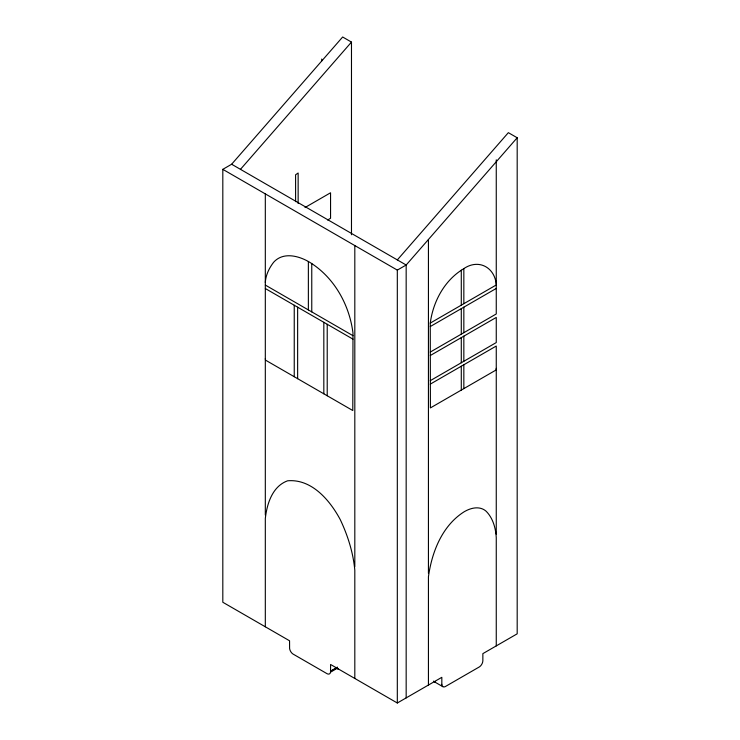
<?xml version="1.0" encoding="UTF-8"?>
<svg xmlns="http://www.w3.org/2000/svg" width="740" height="740" viewBox="0 0 740 740"><rect width="100%" height="100%" fill="white"/><g stroke="black" fill="none" stroke-linecap="round" stroke-linejoin="round"><path stroke-width="1.11" d="M430.255 352.074L496.263 313.964L496.263 159.812M265.318 282.532C265.725 275.141 269.12 268.102 273.596 262.312C282.967 251.748 298.498 255.698 309.154 261.951C334.008 276.954 349.493 304.732 352.989 333.148L352.786 410.524L265.521 360.139L265.318 358.586M496.263 368.344L496.105 369.982L430.403 407.916L430.255 323.084C433.122 301.624 444.37 280.423 463.259 269.018C478.096 258.399 494.477 266.927 496.235 284.179M351.482 234.756L351.482 42.097L342.657 37L231.629 164.243L222.814 169.349L222.814 602.258L289.553 640.785L289.599 648.49A5.199 2.997 60 0 0 292.947 654.003L327.191 673.77A5.217 3.015 60 0 0 330.539 672.133L330.586 664.474L397.315 703L441.826 677.322L441.826 684.324M240.463 169.349L351.482 42.097M397.334 259.907L508.352 132.663L517.186 137.76L517.186 633.819L482.859 653.633L482.859 660.626A5.217 3.015 -60 0 1 479.465 666.851L445.221 686.618A5.199 2.997 -60 0 1 441.836 684.334M517.186 137.76L406.168 265.012L397.315 270.1L222.814 169.349M305.019 207.524L330.558 192.779L330.558 218.3L327.617 220.002M430.255 323.084L496.263 284.974M430.255 326.553L496.263 288.443M430.255 355.542L496.263 317.432L496.263 342.565L430.255 380.675M430.255 384.143L496.263 346.033L496.263 534.132M330.586 671.078L337.449 667.11M330.586 671.476L337.449 667.508M330.539 672.133L337.412 668.165M231.629 164.243L406.168 265.012L406.168 697.913M265.318 285.067L352.989 335.683M265.318 288.535L352.989 339.151M433.936 681.531L442.761 686.627M496.263 645.9L496.263 537.629C495.68 528.193 493.053 518.305 486.282 511.386A39.017 22.524 -60 0 0 463.841 511.969C442.058 525.937 431.864 552.086 428.432 576.793L428.432 685.055M463.841 268.685L463.841 303.687M463.841 307.165L463.841 332.676M463.841 336.145L463.841 361.277M463.841 364.755L463.841 388.611M461.288 270.156L461.288 305.167M461.288 308.636L461.288 334.156M461.288 337.625L461.288 362.757M461.288 366.226L461.288 390.082M428.432 239.492L428.432 573.287M397.315 270.1L397.315 703M354.812 245.56L354.812 566.692M354.812 678.46L354.812 570.198C353.202 552.614 347.782 535.473 340.233 519.563C329.874 500.24 311.679 478.697 287.62 480.796C272.366 486.3 266.946 503.81 265.318 518.527L265.318 626.789M327.219 324.277L327.219 395.761M323.824 322.316L323.824 393.8M321.724 59.043L321.724 60.985M311.762 263.459L311.762 311.882M308.367 261.498L308.367 309.921M298.146 203.509L298.146 173.012L295.593 174.779L295.593 201.659M297.637 307.202L297.637 378.686M294.243 305.241L294.243 376.725M265.318 193.889L265.318 515.021M435.028 681.864A5.217 3.015 -60 0 1 433.52 681.124M338.476 668.683A5.217 3.015 60 0 1 337.385 669.015"/></g></svg>
